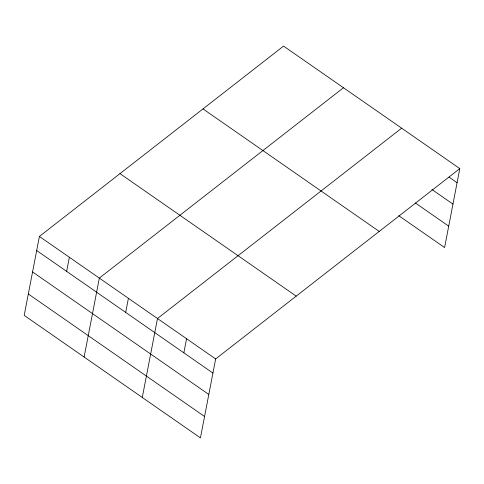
<?xml version="1.0" encoding="UTF-8"?>
<svg xmlns="http://www.w3.org/2000/svg" width="484" height="484" viewBox="0 0 484 484"><rect width="100%" height="100%" fill="white"/><g stroke="black" fill="none" stroke-linecap="round" stroke-linejoin="round"><path stroke-width="0.73" d="M39.404 236.446L24.2 315.399L200.443 437.899L215.646 358.946L459.8 168.601L283.557 46.101L39.404 236.446L215.646 358.946M66.653 271.373L69.363 257.27M84.119 357.047L99.329 278.094L343.483 87.749M125.689 312.41L128.405 298.307M142.284 397.473L157.488 318.52L401.641 128.175M183.847 352.836L186.564 338.733M459.8 168.601L444.596 247.554L398.81 215.731M449.043 177.114L457.084 182.704M431.928 189.48L452.964 204.103M415.308 202.929L448.716 226.155M202.99 108.912L379.226 231.419M119.978 173.629L296.214 296.135M36.687 250.543L212.93 373.049M32.567 271.947L208.81 394.448M28.32 293.994L204.563 416.5"/></g></svg>
